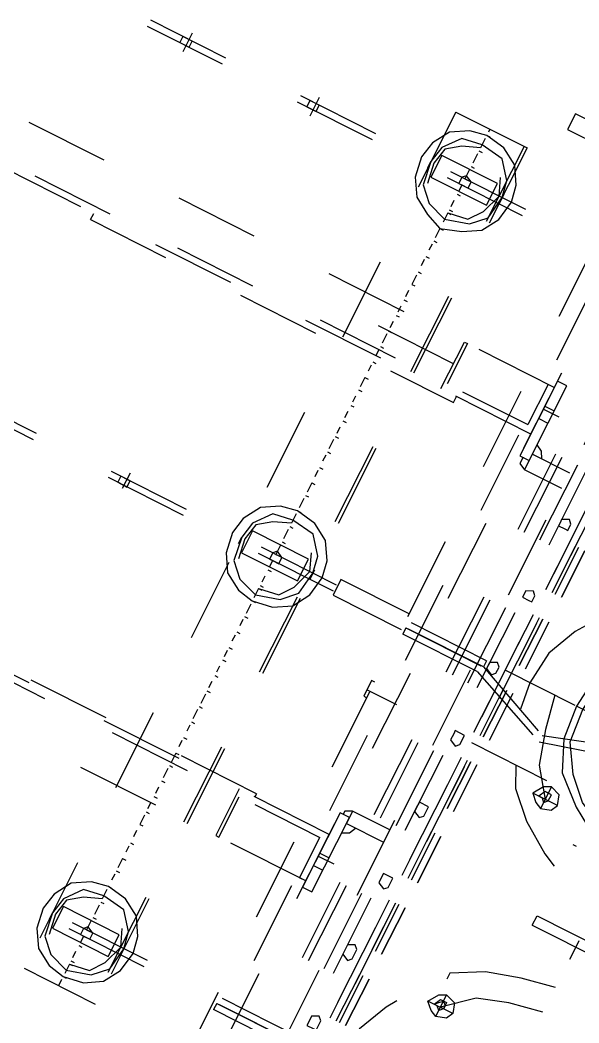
# Model space of a CAD drawing. Header units: metres. Extents: x 0 to 547597, y 0 to 1844684.
# Drawn here: x 543434.909 to 543435.574, y 1844543.775 to 1844544.968 of the extents above; entities that cross this region are included whole.
import ezdxf

# ---------------------------------------------------------------- set-up
doc = ezdxf.new("R2010")
doc.units = ezdxf.units.M
doc.linetypes.add('DASHED', pattern=[0.75, 0.5, -0.25])
doc.layers.add('5_Thep', color=4, linetype='Continuous')
doc.layers.add('TB220kVtuonglai', color=8, linetype='DASHED')

# ---------------------------------------------------------------- blocks, each defined once
blk = doc.blocks.new('MBA220-MB')
at = {"color": 1}
for points in [[(1554, -1091.1), (-2326.8, -1091.1), (-2326.8, 570.3)], [(743.9, -996), (743.9, -475.3), (-822.5, -475.3), (-822.5, -996), (743.9, -996)], [(743.9, -996), (743.9, -475.3), (-822.5, -475.3), (-822.5, -996), (743.9, -996)], [(24.8, -735.7), (90.9, -735.7), (86.8, -694.3), (66.1, -661.3), (37.2, -632.3), (0, -611.7), (-41.3, -607.5), (-78.5, -611.7), (-115.7, -632.3), (-144.7, -661.3), (-161.2, -694.3), (-169.5, -735.7), (-161.2, -777), (-144.7, -810.1), (-115.7, -843.1), (-78.5, -859.7), (-41.3, -863.8), (0, -859.7), (37.2, -843.1), (66.1, -810.1), (86.8, -777), (90.9, -735.7)], [(82.7, -735.7), (74.4, -772.9), (57.9, -805.9), (33.1, -830.7), (0, -851.4), (-41.3, -855.5), (-74.4, -851.4), (-111.6, -830.7), (-136.4, -805.9), (-152.9, -772.9), (-157.1, -735.7), (-152.9, -698.5), (-136.4, -661.3), (-111.6, -636.5), (-74.4, -619.9), (-41.3, -615.8), (0, -619.9), (33.1, -636.5), (57.9, -661.3), (74.4, -698.5), (82.7, -735.7)], [(-41.3, -665.4), (-41.3, -958.8)], [(214.9, -793.5), (202.5, -793.5), (202.5, -677.8), (214.9, -677.8)], [(214.9, -793.5), (214.9, -677.8)], [(206.6, -735.7), (214.9, -735.7)], [(214.9, -735.7), (231.4, -735.7)], [(268.6, -735.7), (276.9, -777), (289.3, -818.3), (310, -855.5), (318.2, -855.5)], [(301.7, -735.7), (310, -777), (322.4, -814.2), (351.3, -847.3)], [(8.3, -884.5), (-24.8, -785.3)], [(16.5, -884.5), (-12.4, -781.1)], [(107.5, -793.5), (107.5, -789.4)], [(-41.3, -801.8), (-41.3, -863.8)], [(53.7, -896.8), (78.5, -884.5), (107.5, -855.5), (132.3, -818.3), (140.5, -801.8)], [(57.9, -847.3), (62, -855.5), (74.4, -863.8), (82.7, -855.5), (86.8, -847.3), (82.7, -834.9), (74.4, -830.7), (62, -834.9), (57.9, -847.3), (86.8, -847.3)], [(74.4, -830.7), (74.4, -863.8)], [(363.7, -847.3), (359.6, -855.5), (351.3, -863.8), (338.9, -855.5), (334.8, -847.3), (338.9, -834.9), (351.3, -830.7), (359.6, -834.9), (363.7, -847.3), (334.8, -847.3)], [(351.3, -830.7), (351.3, -863.8)], [(66.1, -847.3), (66.1, -851.4), (74.4, -855.5), (74.4, -851.4), (78.5, -847.3), (74.4, -843.1), (66.1, -843.1), (66.1, -851.4), (74.4, -855.5), (74.4, -851.4), (78.5, -847.3), (74.4, -843.1), (66.1, -843.1), (66.1, -847.3)], [(355.4, -847.3), (351.3, -851.4), (351.3, -855.5), (347.2, -851.4), (343, -847.3), (347.2, -843.1), (351.3, -843.1), (355.4, -847.3), (351.3, -851.4), (351.3, -855.5), (343, -851.4), (343, -843.1), (351.3, -843.1), (355.4, -847.3)], [(-41.3, -892.7), (0, -884.5), (41.3, -872.1), (74.4, -847.3)], [(53.7, -855.5), (53.7, -1095.2)], [(-33.1, -1087), (-33.1, -983.6), (8.3, -884.5)], [(-24.8, -987.8), (16.5, -884.5)], [(467, -1087), (467, -983.6), (504.2, -884.5)], [(-132.3, -896.8), (-119.9, -905.1), (-82.7, -921.6), (-41.3, -925.8), (-8.3, -921.6)], [(367.8, -896.8), (380.2, -905.1), (417.4, -921.6), (458.8, -925.8), (491.8, -921.6)], [(-210.8, -938.2), (-148.8, -938.2)], [(-148.8, -938.2), (-210.8, -938.2)], [(-115.7, -938.2), (-53.7, -938.2)], [(-53.7, -938.2), (-115.7, -938.2)], [(-20.7, -938.2), (41.3, -938.2)], [(41.3, -938.2), (-20.7, -938.2)], [(74.4, -938.2), (136.4, -938.2)], [(136.4, -938.2), (74.4, -938.2)], [(169.5, -938.2), (231.4, -938.2)], [(231.4, -938.2), (169.5, -938.2)], [(264.5, -938.2), (326.5, -938.2)], [(326.5, -938.2), (264.5, -938.2)], [(359.6, -938.2), (421.6, -938.2)], [(421.6, -938.2), (359.6, -938.2)], [(-297.6, -950.6), (-169.5, -950.6)], [(-210.8, -946.4), (-148.8, -946.4)], [(-148.8, -946.4), (-210.8, -946.4)], [(-148.8, -950.6), (-210.8, -950.6)], [(-115.7, -946.4), (-53.7, -946.4)], [(-53.7, -946.4), (-115.7, -946.4)], [(-53.7, -950.6), (-115.7, -950.6)], [(-107.5, -950.6), (20.7, -950.6)], [(-20.7, -946.4), (41.3, -946.4)], [(41.3, -946.4), (-20.7, -946.4)], [(41.3, -950.6), (-20.7, -950.6)], [(74.4, -946.4), (136.4, -946.4)], [(136.4, -946.4), (74.4, -946.4)], [(136.4, -950.6), (74.4, -950.6)], [(82.7, -950.6), (210.8, -950.6)], [(169.5, -946.4), (231.4, -946.4)], [(231.4, -946.4), (169.5, -946.4)], [(231.4, -950.6), (169.5, -950.6)], [(264.5, -946.4), (326.5, -946.4)], [(326.5, -946.4), (264.5, -946.4)], [(326.5, -950.6), (264.5, -950.6)], [(272.8, -950.6), (400.9, -950.6)], [(359.6, -946.4), (421.6, -946.4)], [(421.6, -946.4), (359.6, -946.4)], [(421.6, -950.6), (359.6, -950.6)], [(-169.5, -958.8), (-297.6, -958.8)], [(-148.8, -958.8), (-210.8, -958.8)], [(-53.7, -958.8), (-115.7, -958.8)], [(20.7, -958.8), (-107.5, -958.8)], [(41.3, -958.8), (-20.7, -958.8)], [(136.4, -958.8), (74.4, -958.8)], [(210.8, -958.8), (82.7, -958.8)], [(231.4, -958.8), (169.5, -958.8)], [(326.5, -958.8), (264.5, -958.8)], [(400.9, -958.8), (272.8, -958.8)], [(421.6, -958.8), (359.6, -958.8)], [(-223.2, -971.2), (-223.2, -967.1), (-231.4, -967.1), (-235.6, -971.2), (-231.4, -979.5), (-227.3, -979.5), (-223.2, -979.5), (-223.2, -971.2)], [(-128.1, -971.2), (-128.1, -967.1), (-136.4, -967.1), (-140.5, -971.2), (-136.4, -979.5), (-136.4, -979.5), (-128.1, -979.5), (-128.1, -971.2)], [(-28.9, -971.2), (-33.1, -967.1), (-41.3, -967.1), (-45.5, -971.2), (-41.3, -979.5), (-41.3, -979.5), (-33.1, -979.5), (-28.9, -971.2)], [(66.1, -971.2), (62, -967.1), (49.6, -967.1), (49.6, -979.5), (53.7, -979.5), (62, -979.5), (66.1, -971.2)], [(161.2, -971.2), (157.1, -967.1), (144.7, -967.1), (144.7, -979.5), (148.8, -979.5), (157.1, -979.5), (161.2, -971.2)], [(256.2, -971.2), (252.1, -967.1), (239.7, -967.1), (239.7, -979.5), (243.8, -979.5), (252.1, -979.5), (256.2, -971.2)], [(351.3, -971.2), (347.2, -967.1), (334.8, -967.1), (330.6, -971.2), (334.8, -979.5), (343, -979.5), (347.2, -979.5), (351.3, -971.2)], [(442.2, -971.2), (442.2, -967.1), (429.8, -967.1), (425.7, -971.2), (429.8, -979.5), (438.1, -979.5), (442.2, -979.5), (442.2, -971.2)], [(-541.4, -983.6), (-541.4, -2107.8)], [(-533.2, -983.6), (-533.2, -2107.8)], [(-297.6, -979.5), (-169.5, -979.5)], [(-107.5, -979.5), (20.7, -979.5)], [(-41.3, -983.6), (-33.1, -983.6)], [(-41.3, -983.6), (-41.3, -2107.8)], [(-33.1, -983.6), (-33.1, -2107.8)], [(-24.8, -987.8), (-24.8, -1087)], [(82.7, -979.5), (210.8, -979.5)], [(272.8, -979.5), (400.9, -979.5)], [(458.8, -983.6), (458.8, -2107.8)], [(467, -983.6), (467, -2107.8)], [(475.3, -987.8), (475.3, -1087)], [(-297.6, -991.9), (-169.5, -991.9)], [(-285.2, -1045.6), (-285.2, -996)], [(-264.5, -996), (-264.5, -1045.6), (-285.2, -1045.6)], [(-107.5, -991.9), (20.7, -991.9)], [(82.7, -991.9), (210.8, -991.9)], [(190.1, -996), (190.1, -1045.6), (206.6, -1045.6)], [(206.6, -1045.6), (206.6, -996)], [(272.8, -991.9), (400.9, -991.9)], [(-297.6, -1012.6), (-169.5, -1012.6)], [(-107.5, -1012.6), (20.7, -1012.6)], [(82.7, -1012.6), (210.8, -1012.6)], [(272.8, -1012.6), (400.9, -1012.6)], [(-297.6, -1020.8), (-169.5, -1020.8)], [(-107.5, -1020.8), (20.7, -1020.8)], [(82.7, -1020.8), (210.8, -1020.8)], [(272.8, -1020.8), (400.9, -1020.8)], [(-338.9, -1058), (-338.9, -1037.4)], [(-285.2, -1033.2), (-293.4, -1037.4), (-297.6, -1045.6)], [(219, -1045.6), (214.9, -1037.4), (206.6, -1033.2)], [(256.2, -1058), (256.2, -1037.4)], [(-276.9, -1058), (-276.9, -1045.6), (-376.1, -1045.6), (-376.1, -1058), (-276.9, -1058)], [(-343, -1058), (-343, -1045.6)], [(-326.5, -1058), (-326.5, -1045.6)], [(-276.9, -1053.9), (-268.6, -1053.9), (-264.5, -1045.6)], [(190.1, -1045.6), (194.2, -1053.9), (198.4, -1053.9)], [(297.6, -1058), (297.6, -1045.6), (198.4, -1045.6), (198.4, -1058), (297.6, -1058)], [(252.1, -1058), (252.1, -1045.6)], [(268.6, -1058), (268.6, -1045.6)], [(-2297.9, -1058), (-2297.9, -1070.4), (1525.1, -1070.4)], [(1512.7, -1058), (-2297.9, -1058)], [(-367.8, -1058), (-305.8, -1058), (-305.8, -2074.7)], [(-367.8, -1058), (-367.8, -1066.3), (-314.1, -1066.3)], [(-367.8, -1058), (-367.8, -2074.7), (-305.8, -2074.7)], [(289.3, -1058), (227.3, -1058), (227.3, -2074.7)], [(289.3, -1058), (289.3, -2074.7), (227.3, -2074.7)], [(289.3, -1058), (289.3, -1066.3), (235.6, -1066.3)], [(-314.1, -1153.1), (-314.1, -1066.3)], [(235.6, -1153.1), (235.6, -1066.3)], [(-669.5, -1182), (-648.9, -1182), (-648.9, -1091.1)], [(-669.5, -1091.1), (-669.5, -1182)], [(-49.6, -1182), (-28.9, -1182), (-28.9, -1091.1)], [(-49.6, -1091.1), (-49.6, -1182)], [(-33.1, -1087), (-24.8, -1087)], [(41.3, -1091.1), (41.3, -1095.2), (62, -1095.2), (62, -1091.1)], [(467, -1087), (475.3, -1087)], [(-297.6, -1640.8), (-297.6, -1157.2), (-305.8, -1157.2)], [(223.2, -1157.2), (227.3, -1157.2)], [(223.2, -1157.2), (223.2, -1640.8), (227.3, -1640.8)], [(-305.8, -1177.9), (-367.8, -1177.9), (-367.8, -1173.8), (-314.1, -1173.8)], [(-338.9, -1177.9), (-338.9, -1314.3)], [(227.3, -1177.9), (289.3, -1177.9), (289.3, -1173.8), (235.6, -1173.8)], [(-475.3, -1264.7), (-483.6, -1239.9), (-496, -1219.2), (-516.6, -1206.8), (-541.4, -1202.7), (-562.1, -1206.8), (-582.7, -1219.2), (-595.1, -1239.9), (-599.3, -1264.7), (-595.1, -1285.3), (-582.7, -1306), (-562.1, -1318.4), (-541.4, -1322.5), (-516.6, -1318.4), (-496, -1306), (-483.6, -1285.3), (-475.3, -1264.7)], [(20.7, -1264.7), (16.5, -1239.9), (4.1, -1219.2), (-16.5, -1206.8), (-41.3, -1202.7), (-62, -1206.8), (-82.7, -1219.2), (-95.1, -1239.9), (-99.2, -1264.7), (-95.1, -1285.3), (-82.7, -1306), (-62, -1318.4), (-41.3, -1322.5), (-16.5, -1318.4), (4.1, -1306), (16.5, -1285.3), (20.7, -1264.7)], [(520.8, -1264.7), (516.6, -1239.9), (504.2, -1219.2), (483.6, -1206.8), (458.8, -1202.7), (438.1, -1206.8), (417.4, -1219.2), (405, -1239.9), (400.9, -1264.7), (405, -1285.3), (417.4, -1306), (438.1, -1318.4), (458.8, -1322.5), (483.6, -1318.4), (504.2, -1306), (516.6, -1285.3), (520.8, -1264.7)], [(-607.5, -1215.1), (533.2, -1215.1)], [(-607.5, -1310.1), (-607.5, -1215.1)], [(-487.7, -1264.7), (-496, -1235.8), (-512.5, -1219.2), (-541.4, -1215.1), (-562.1, -1219.2), (-582.7, -1235.8), (-586.9, -1264.7), (-582.7, -1289.5), (-562.1, -1306), (-541.4, -1310.1), (-512.5, -1306), (-496, -1289.5), (-487.7, -1264.7)], [(-545.5, -1215.1), (-533.2, -1215.1)], [(12.4, -1264.7), (4.1, -1235.8), (-12.4, -1219.2), (-41.3, -1215.1), (-62, -1219.2), (-82.7, -1235.8), (-86.8, -1264.7), (-82.7, -1289.5), (-62, -1306), (-41.3, -1310.1), (-12.4, -1306), (4.1, -1289.5), (12.4, -1264.7)], [(-45.5, -1215.1), (-33.1, -1215.1)], [(512.5, -1264.7), (504.2, -1235.8), (487.7, -1219.2), (458.8, -1215.1), (438.1, -1219.2), (417.4, -1235.8), (413.3, -1264.7), (417.4, -1289.5), (438.1, -1306), (458.8, -1310.1), (487.7, -1306), (504.2, -1289.5), (512.5, -1264.7)], [(454.6, -1215.1), (467, -1215.1)], [(533.2, -1215.1), (533.2, -1310.1)], [(-607.5, -1219.2), (533.2, -1219.2)], [(-496, -1264.7), (-500.1, -1239.9), (-516.6, -1227.5), (-541.4, -1219.2), (-562.1, -1227.5)], [(-524.9, -1301.9), (-524.9, -1227.5), (-553.8, -1227.5), (-553.8, -1301.9), (-524.9, -1301.9)], [(-314.1, -1343.2), (-314.1, -1219.2)], [(4.1, -1264.7), (0, -1239.9), (-16.5, -1227.5), (-41.3, -1219.2), (-62, -1227.5)], [(-24.8, -1301.9), (-24.8, -1227.5), (-53.7, -1227.5), (-53.7, -1301.9), (-24.8, -1301.9)], [(235.6, -1343.2), (235.6, -1219.2)], [(504.2, -1264.7), (500.1, -1239.9), (483.6, -1227.5), (458.8, -1219.2), (438.1, -1227.5)], [(475.3, -1301.9), (475.3, -1227.5), (446.4, -1227.5), (446.4, -1301.9), (475.3, -1301.9)], [(-599.3, -1264.7), (-599.3, -1260.5)], [(-578.6, -1264.7), (-578.6, -1260.5)], [(-557.9, -1264.7), (-557.9, -1260.5)], [(-533.2, -1264.7), (-533.2, -1256.4), (-541.4, -1256.4), (-545.5, -1264.7), (-541.4, -1268.8), (-541.4, -1268.8), (-533.2, -1268.8), (-533.2, -1264.7)], [(-541.4, -1264.7), (-541.4, -1260.5)], [(-520.8, -1264.7), (-520.8, -1260.5)], [(-500.1, -1264.7), (-500.1, -1260.5)], [(-496, -1264.7), (-496, -1260.5)], [(-475.3, -1264.7), (-475.3, -1260.5)], [(-458.8, -1264.7), (-458.8, -1260.5)], [(-438.1, -1264.7), (-438.1, -1260.5)], [(-417.4, -1264.7), (-417.4, -1260.5)], [(-400.9, -1264.7), (-400.9, -1260.5)], [(-380.2, -1264.7), (-380.2, -1260.5)], [(-359.6, -1264.7), (-359.6, -1260.5)], [(-338.9, -1264.7), (-338.9, -1260.5)], [(-318.2, -1264.7), (-318.2, -1260.5)], [(-297.6, -1264.7), (-297.6, -1260.5)], [(-276.9, -1264.7), (-276.9, -1260.5)], [(-260.4, -1264.7), (-260.4, -1260.5)], [(-239.7, -1264.7), (-239.7, -1260.5)], [(-219, -1264.7), (-219, -1260.5)], [(-198.4, -1264.7), (-198.4, -1260.5)], [(-177.7, -1264.7), (-177.7, -1260.5)], [(-157.1, -1264.7), (-157.1, -1260.5)], [(-136.4, -1264.7), (-136.4, -1260.5)], [(-119.9, -1264.7), (-119.9, -1260.5)], [(-99.2, -1264.7), (-99.2, -1260.5)], [(-78.5, -1264.7), (-78.5, -1260.5)], [(-57.9, -1264.7), (-57.9, -1260.5)], [(-33.1, -1264.7), (-33.1, -1256.4), (-41.3, -1256.4), (-45.5, -1264.7), (-41.3, -1268.8), (-41.3, -1268.8), (-33.1, -1268.8), (-33.1, -1264.7)], [(-41.3, -1264.7), (-41.3, -1260.5)], [(-20.7, -1264.7), (-20.7, -1260.5)], [(0, -1264.7), (0, -1260.5)], [(4.1, -1264.7), (4.1, -1260.5)], [(20.7, -1264.7), (20.7, -1260.5)], [(41.3, -1264.7), (41.3, -1260.5)], [(62, -1264.7), (62, -1260.5)], [(82.7, -1264.7), (82.7, -1260.5)], [(99.2, -1264.7), (99.2, -1260.5)], [(119.9, -1264.7), (119.9, -1260.5)], [(140.5, -1264.7), (140.5, -1260.5)], [(161.2, -1264.7), (161.2, -1260.5)], [(181.8, -1264.7), (181.8, -1260.5)], [(202.5, -1264.7), (202.5, -1260.5)], [(223.2, -1264.7), (223.2, -1260.5)], [(239.7, -1264.7), (239.7, -1260.5)], [(260.4, -1264.7), (260.4, -1260.5)], [(281, -1264.7), (281, -1260.5)], [(301.7, -1264.7), (301.7, -1260.5)], [(318.2, -1264.7), (318.2, -1260.5)], [(343, -1264.7), (343, -1260.5)], [(363.7, -1264.7), (363.7, -1260.5)], [(380.2, -1264.7), (380.2, -1260.5)], [(400.9, -1264.7), (400.9, -1260.5)], [(421.6, -1264.7), (421.6, -1260.5)], [(442.2, -1264.7), (442.2, -1260.5)], [(467, -1264.7), (467, -1256.4), (458.8, -1256.4), (454.6, -1264.7), (458.8, -1268.8), (458.8, -1268.8), (467, -1268.8), (467, -1264.7)], [(458.8, -1264.7), (458.8, -1260.5)], [(479.4, -1264.7), (479.4, -1260.5)], [(500.1, -1264.7), (500.1, -1260.5)], [(504.2, -1264.7), (504.2, -1260.5)], [(520.8, -1264.7), (520.8, -1260.5)], [(-607.5, -1264.7), (-603.4, -1264.7)], [(-595.1, -1264.7), (-582.7, -1264.7)], [(-582.7, -1264.7), (-574.5, -1285.3), (-562.1, -1301.9), (-541.4, -1306), (-516.6, -1301.9)], [(-574.5, -1264.7), (-562.1, -1264.7)], [(-553.8, -1264.7), (-541.4, -1264.7)], [(-533.2, -1264.7), (-524.9, -1264.7)], [(-512.5, -1264.7), (-504.2, -1264.7)], [(-496, -1264.7), (-483.6, -1264.7)], [(-475.3, -1264.7), (-462.9, -1264.7)], [(-454.6, -1264.7), (-446.4, -1264.7)], [(-434, -1264.7), (-425.7, -1264.7)], [(-413.3, -1264.7), (-400.9, -1264.7)], [(-392.6, -1264.7), (-384.4, -1264.7)], [(-372, -1264.7), (-363.7, -1264.7)], [(-351.3, -1264.7), (-343, -1264.7)], [(-334.8, -1264.7), (-322.4, -1264.7)], [(-314.1, -1264.7), (-305.8, -1264.7)], [(-293.4, -1264.7), (-285.2, -1264.7)], [(-276.9, -1264.7), (-264.5, -1264.7)], [(-252.1, -1264.7), (-243.8, -1264.7)], [(-231.4, -1264.7), (-223.2, -1264.7)], [(-210.8, -1264.7), (-202.5, -1264.7)], [(-194.2, -1264.7), (-181.8, -1264.7)], [(-173.6, -1264.7), (-165.3, -1264.7)], [(-152.9, -1264.7), (-144.7, -1264.7)], [(-136.4, -1264.7), (-124, -1264.7)], [(-115.7, -1264.7), (-103.3, -1264.7)], [(-95.1, -1264.7), (-82.7, -1264.7)], [(-82.7, -1264.7), (-74.4, -1285.3), (-62, -1301.9), (-41.3, -1306), (-16.5, -1301.9)], [(-74.4, -1264.7), (-62, -1264.7)], [(-53.7, -1264.7), (-41.3, -1264.7)], [(-33.1, -1264.7), (-24.8, -1264.7)], [(-12.4, -1264.7), (-4.1, -1264.7)], [(4.1, -1264.7), (16.5, -1264.7)], [(24.8, -1264.7), (37.2, -1264.7)], [(45.5, -1264.7), (53.7, -1264.7)], [(66.1, -1264.7), (74.4, -1264.7)], [(86.8, -1264.7), (95.1, -1264.7)], [(107.5, -1264.7), (115.7, -1264.7)], [(128.1, -1264.7), (136.4, -1264.7)], [(144.7, -1264.7), (157.1, -1264.7)], [(165.3, -1264.7), (177.7, -1264.7)], [(186, -1264.7), (194.2, -1264.7)], [(206.6, -1264.7), (214.9, -1264.7)], [(223.2, -1264.7), (235.6, -1264.7)], [(243.8, -1264.7), (256.2, -1264.7)], [(268.6, -1264.7), (276.9, -1264.7)], [(289.3, -1264.7), (297.6, -1264.7)], [(305.8, -1264.7), (318.2, -1264.7)], [(326.5, -1264.7), (334.8, -1264.7)], [(347.2, -1264.7), (355.4, -1264.7)], [(363.7, -1264.7), (376.1, -1264.7)], [(384.4, -1264.7), (392.6, -1264.7)], [(405, -1264.7), (417.4, -1264.7)], [(417.4, -1264.7), (425.7, -1285.3), (438.1, -1301.9), (458.8, -1306), (483.6, -1301.9)], [(425.7, -1264.7), (438.1, -1264.7)], [(446.4, -1264.7), (458.8, -1264.7)], [(467, -1264.7), (475.3, -1264.7)], [(487.7, -1264.7), (496, -1264.7)], [(504.2, -1264.7), (516.6, -1264.7)], [(524.9, -1264.7), (533.2, -1264.7)], [(-607.5, -1310.1), (533.2, -1310.1)], [(-607.5, -1310.1), (533.2, -1310.1)], [(-607.5, -1310.1), (533.2, -1310.1)], [(-607.5, -1310.1), (533.2, -1310.1)], [(-533.2, -1310.1), (-541.4, -1310.1)], [(-33.1, -1310.1), (-41.3, -1310.1)], [(467, -1310.1), (458.8, -1310.1)], [(-314.1, -1533.3), (-314.1, -1409.3)], [(235.6, -1533.3), (235.6, -1409.3)], [(-549.7, -1463.1), (-524.9, -1463.1)], [(-533.2, -1471.3), (-533.2, -1458.9), (-541.4, -1458.9), (-541.4, -1471.3), (-533.2, -1471.3)], [(-49.6, -1463.1), (-28.9, -1463.1)], [(-33.1, -1471.3), (-33.1, -1458.9), (-41.3, -1458.9), (-41.3, -1471.3), (-33.1, -1471.3)], [(-314.1, -1723.4), (-314.1, -1599.5)], [(-549.7, -1632.5), (-524.9, -1632.5)], [(-533.2, -1640.8), (-533.2, -1628.4), (-541.4, -1628.4), (-541.4, -1640.8), (-533.2, -1640.8)], [(-297.6, -1640.8), (-305.8, -1640.8)]]:
    blk.add_lwpolyline(points, dxfattribs=at)
blk = doc.blocks.new('mb moiTQK')
at = {"layer": 'TB220kVtuonglai', "ltscale": 3000, "xscale": 0.001, "yscale": 0.001, "zscale": 0.001}
blk.add_blockref('MBA220-MB', (-54.0517, -82.5102), dxfattribs=at)
blk = doc.blocks.new('ACAD-DinhViTuyenDz220kV')
blk.add_circle((543470.1879, 1844560.0696), 117.5514)
at = {"layer": '5_Thep', "rotation": 243.2403583287449}
blk.add_blockref('mb moiTQK', (543485.661, 1844458.313), dxfattribs=at)

msp = doc.modelspace()

# ---------------------------------------------------------------- block references
msp.add_blockref('ACAD-DinhViTuyenDz220kV', (0, 0))

doc.saveas('drawing.dxf')
